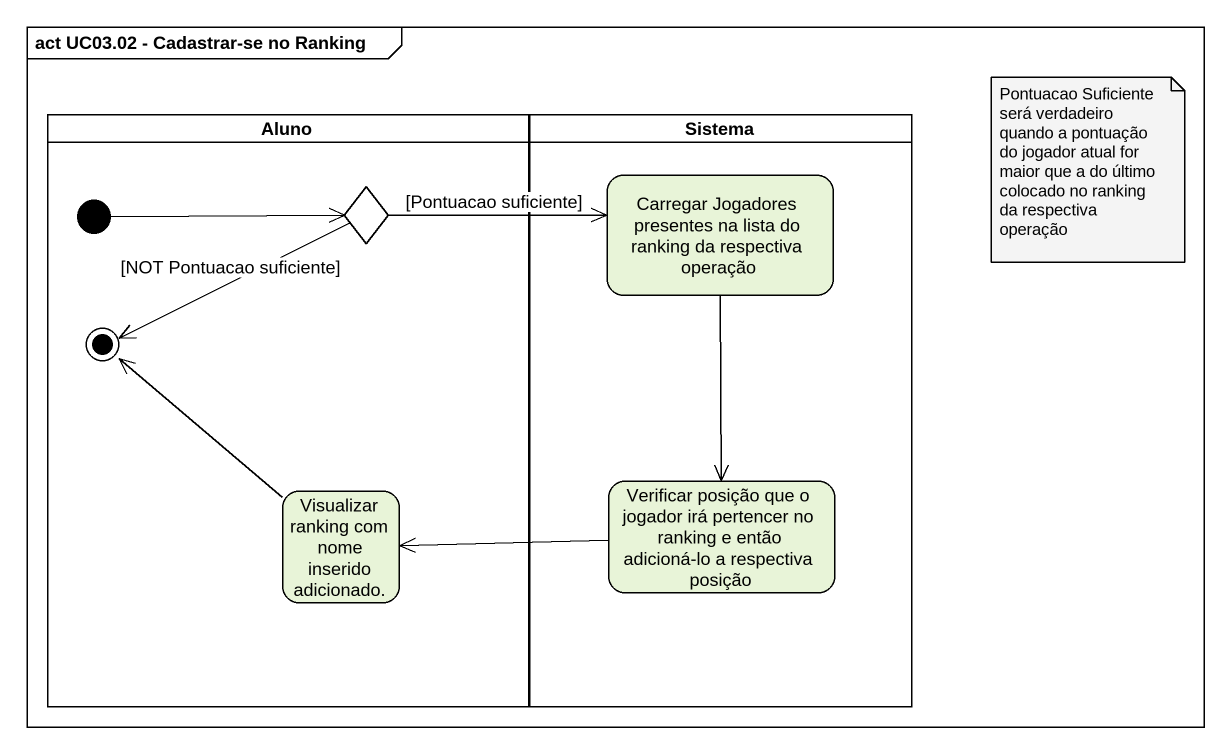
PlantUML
@startuml
mainframe act UC03.02 - Cadastrar-se no Ranking
hide empty description
state Aluno <<partition>> {
  state choice1 <<choice>>
  state "Visualizar ranking com nome inserido adicionado." as Visualizar_ranking_com_nome
  [*] -right-> choice1
  choice1 -left-> [*] : [NOT Pontuacao suficiente]
  Visualizar_ranking_com_nome -up-> [*]
}
state Sistema <<partition>> {
  state "Carregar Jogadores presentes na lista do ranking da respectiva operação" as Carregar_Jogadores
  state "Verificar posição que o jogador irá pertencer no ranking e então adicioná-lo a respectiva posição" as Verificar_posição_que_o
}
choice1 -right-> Carregar_Jogadores : [Pontuacao suficiente]
Carregar_Jogadores --> Verificar_posição_que_o
Verificar_posição_que_o -left-> Visualizar_ranking_com_nome
note as N1
  Pontuacao Suficiente será verdadeiro quando a pontuação do jogador atual for maior que a do último colocado no ranking da respectiva operação
end note
@enduml
